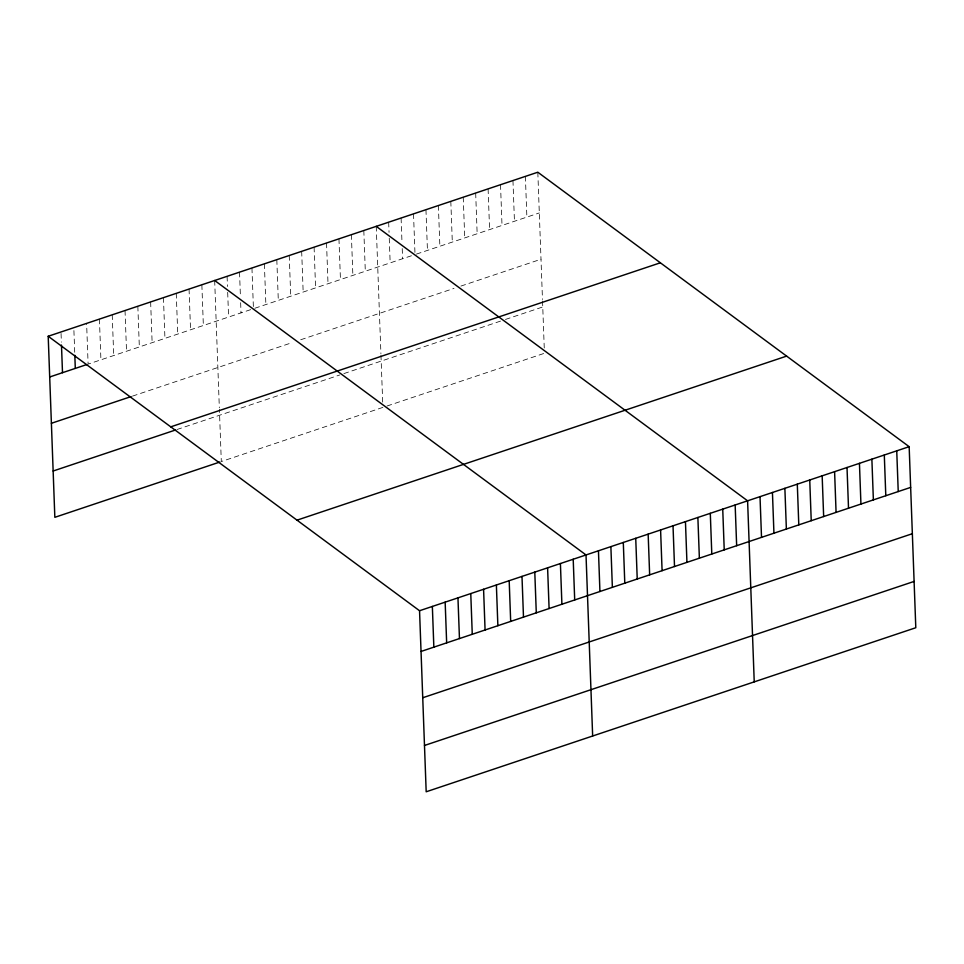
<?xml version="1.0" encoding="UTF-8"?>
<svg xmlns="http://www.w3.org/2000/svg" width="964" height="964" viewBox="0 0 964 964"><rect width="100%" height="100%" fill="white"/><g stroke="black" fill="none" stroke-linecap="round" stroke-linejoin="round"><path stroke-width="0.72" stroke-dasharray="4.82 3.62" d="M250.688 309.637L88.11 364.115L86.615 323.398M254.833 308.251L412.255 255.496M416.4 254.11L539.31 212.936M132.49 396.12L292.429 342.533M300.72 339.75L454.008 288.393M460.913 286.079L540.997 259.244M176.93 429.534L339.75 374.972M343.895 373.586L501.328 320.843M505.461 319.446L542.756 306.962M382.877 407.398L221.31 461.539L219.394 409.266M387.022 406.013L544.455 353.27M537.816 172.219L542.479 299.503M542.539 300.997L544.286 348.932M525.38 176.388L526.874 217.093M512.956 180.545L514.451 221.262M500.521 184.714L502.015 225.431M488.097 188.884L489.592 229.589M475.674 193.041L477.156 233.758M463.238 197.21L464.732 237.915M450.815 201.368L452.309 242.085M438.379 205.537L439.873 246.242M425.955 209.694L427.45 250.411M413.52 213.863L414.966 253.122M401.096 218.033L402 242.747M402.217 248.567L402.591 258.738M388.673 222.19L389.046 232.372M389.251 238.192L390.167 262.907M376.237 226.359L380.913 353.643M380.961 355.126L382.72 403.06M363.814 230.517L365.308 271.233M351.378 234.686L352.872 275.403M338.954 238.855L340.449 279.56M326.531 243.012L328.013 283.729M314.095 247.182L315.589 287.887M301.672 251.339L303.166 292.056M289.236 255.508L290.73 296.213M276.813 259.678L278.307 300.382M264.377 263.835L265.871 304.552M251.953 268.004L253.387 307.263M239.53 272.161L240.434 296.888M240.651 302.696L241.012 312.878M227.094 276.331L227.468 286.513M227.685 292.321L228.589 317.036M214.671 280.488L219.334 407.772M201.862 284.79L203.356 325.495M189.052 289.079L190.547 329.784M176.255 293.369L177.75 334.074M163.446 297.659L164.94 338.364M150.637 301.949L152.131 342.654M137.84 306.239L139.334 346.944M125.031 310.529L126.525 351.233M112.222 314.818L113.716 355.523M99.425 319.108L100.919 359.825M73.915 330.592L74.77 353.86M61.057 333.436L61.383 342.16"/><path stroke-width="1.45" d="M48.2 336.267L537.816 172.219L909.16 446.681L915.8 627.733L426.184 791.781L419.545 610.73L48.2 336.267L54.84 517.319L219.888 462.021M49.694 376.984L86.688 364.585M51.393 423.292L131.068 396.59M170.749 426.847L660.352 262.798M53.141 471.01L175.496 430.004M297.008 520.162L786.612 356.114M419.545 610.73L909.16 446.681M421.039 651.447L910.655 487.398M422.738 697.755L912.354 533.707M424.485 745.473L914.101 581.425M376.237 226.359L747.594 500.822L754.234 681.861M214.671 280.488L586.016 554.951L592.655 736.002M896.737 450.851L898.231 491.556M884.301 455.008L885.796 495.725M871.878 459.177L873.372 499.882M859.442 463.347L860.936 504.052M847.019 467.504L848.513 508.221M834.595 471.673L836.077 512.378M822.159 475.83L823.654 516.547M809.736 480L811.23 520.705M797.3 484.157L798.794 524.874M784.877 488.326L786.371 529.043M772.441 492.496L773.935 533.2M760.018 496.653L761.512 537.37M735.158 504.979L736.653 545.696M722.735 509.149L724.229 549.854M710.299 513.318L711.794 554.023M697.876 517.475L699.37 558.192M685.452 521.644L686.934 562.349M673.017 525.802L674.511 566.519M660.593 529.971L662.087 570.676M648.157 534.128L649.652 574.845M635.734 538.298L637.228 579.015M623.298 542.467L624.793 583.172M610.875 546.624L612.369 587.341M598.451 550.793L599.933 591.498M573.206 559.241L574.701 599.957M560.409 563.542L561.904 604.247M547.6 567.832L549.094 608.537M534.791 572.122L536.285 612.827M521.994 576.412L523.488 617.117M509.185 580.702L510.679 621.406M496.376 584.991L497.87 625.696M483.579 589.281L485.073 629.986M470.769 593.571L472.264 634.276M457.96 597.861L459.454 638.578M445.163 602.151L446.657 642.868M432.354 606.44L433.848 647.157M74.818 355.318L75.3 368.405M61.479 345.064L62.503 372.694"/></g></svg>
